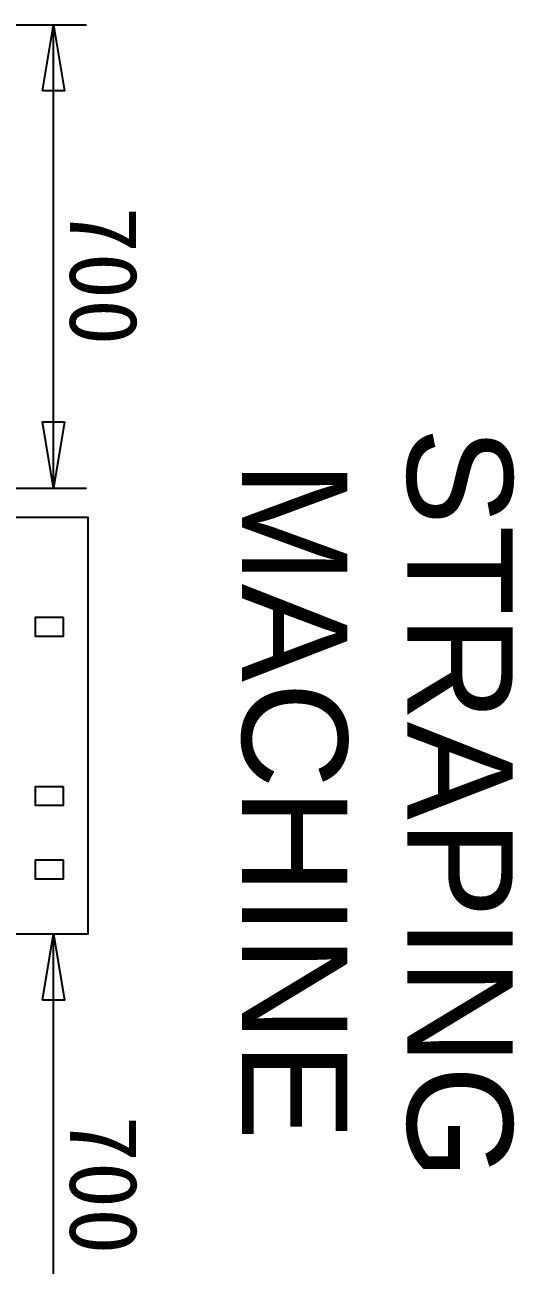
# Model space of a CAD drawing. Header units: millimetres. Extents: x -283029 to -254660, y -24907 to 10674.
# Drawn here: x -279285.4 to -279260.7, y -18406.3 to -18343.9 of the extents above; entities that cross this region are included whole.
import ezdxf

# ---------------------------------------------------------------- set-up
doc = ezdxf.new("R2010")
doc.units = ezdxf.units.MM
doc.header["$LTSCALE"] = 100
doc.layers.add('PDF2_0', color=2, linetype='Continuous')
doc.layers.add('PDF2_文字', color=4, linetype='Continuous')
doc.styles.add('PDF SimSun', font='SimSun.ttf')
doc.styles.add('PDF TimesNewRomanPSMT', font='arial.ttf')

msp = doc.modelspace()

# ---------------------------------------------------------------- linework, layer by layer
at = {"layer": 'PDF2_0', "color": 3, "lineweight": 25}
for points in [[(-279289.405, -18343.881), (-279282.279, -18343.881)], [(-279283.945, -18367.203), (-279283.945, -18363.872), (-279283.945, -18347.213), (-279283.945, -18343.881)], [(-279289.405, -18367.203), (-279282.279, -18367.203)], [(-279289.405, -18389.646), (-279282.279, -18389.646)], [(-279283.945, -18412.968), (-279283.945, -18409.636), (-279283.945, -18392.978), (-279283.945, -18389.646)]]:
    msp.add_lwpolyline(points, dxfattribs=at)
for points in [[(-279284.5, -18347.213), (-279283.945, -18343.881), (-279283.389, -18347.213)], [(-279283.389, -18363.872), (-279283.945, -18367.203), (-279284.5, -18363.872)], [(-279284.5, -18392.978), (-279283.945, -18389.646), (-279283.389, -18392.978)]]:
    msp.add_lwpolyline(points, close=True, dxfattribs=at)
at = {"layer": 'PDF2_0', "color": 7, "lineweight": 25}
msp.add_lwpolyline([(-279325.082, -18379.142), (-279323.786, -18379.142), (-279323.786, -18389.646), (-279282.186, -18389.646), (-279282.186, -18368.684), (-279323.786, -18368.684), (-279323.786, -18379.142)], dxfattribs=at)
for points in [[(-279283.436, -18373.728), (-279284.87, -18373.728), (-279284.87, -18374.654), (-279283.436, -18374.654)], [(-279283.436, -18382.242), (-279284.87, -18382.242), (-279284.87, -18383.168), (-279283.436, -18383.168)], [(-279283.436, -18385.944), (-279284.87, -18385.944), (-279284.87, -18386.87), (-279283.436, -18386.87)]]:
    msp.add_lwpolyline(points, close=True, dxfattribs=at)

# ---------------------------------------------------------------- texts
at = {"layer": 'PDF2_文字', "char_height": 3.4284, "attachment_point": 4, "rotation": 270, "style": 'PDF SimSun'}
for insert in [(-279281.419, -18353.024), (-279281.419, -18398.79)]:
    msp.add_mtext('700', dxfattribs=dict(at, insert=insert))
at = {"layer": 'PDF2_文字', "color": 3, "char_height": 5.3095, "attachment_point": 4, "rotation": 270, "style": 'PDF TimesNewRomanPSMT'}
for s, insert in [('STRAPING', (-279263.489, -18364.13)), ('MACHINE', (-279271.818, -18365.842))]:
    msp.add_mtext(s, dxfattribs=dict(at, insert=insert))

doc.saveas('drawing.dxf')
